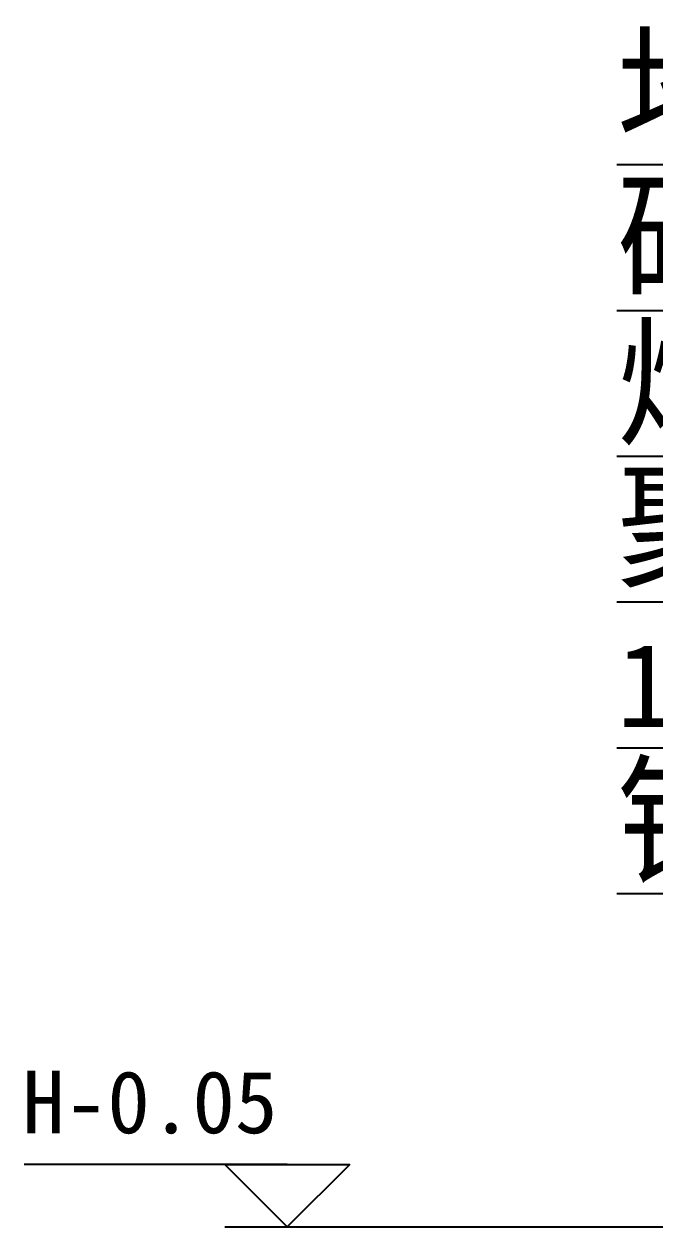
# Model space of a CAD drawing. Header units: metres. Extents: x -1619 to 1651, y 251 to 2895.
# Drawn here: x -1619 to -1013, y 1740 to 2895 of the extents above; entities that cross this region are included whole.
import ezdxf

# ---------------------------------------------------------------- set-up
doc = ezdxf.new("R2010")
doc.units = ezdxf.units.M
for name, color, linetype in [('PUB_DIM', 3, 'Continuous'), ('PUB_TEXT', 7, 'Continuous'), ('S_SURFACE', 6, 'Continuous')]:
    doc.layers.add(name, color=color, linetype=linetype)

msp = doc.modelspace()

# ---------------------------------------------------------------- linework, layer by layer
at = {"layer": 'PUB_DIM'}
for p, q in [((-1366.2, 1800), (-1618.77, 1800)), ((-1366.2, 1740), (-1426.2, 1800)), ((-1426.2, 1800), (-1306.2, 1800)), ((-1306.2, 1800), (-1366.2, 1740)), ((-1426.2, 1740), (-876.2, 1740))]:
    msp.add_line(p, q, dxfattribs=at)
at = {"layer": 'S_SURFACE'}
for p, q in [((-1049.82, 2760.3), (-49.82, 2760.3)), ((-1049.82, 2620.3), (-49.82, 2620.3)), ((-1049.82, 2480.3), (-49.82, 2480.3)), ((-1049.82, 2340.3), (-49.82, 2340.3)), ((-1049.82, 2200.3), (-49.82, 2200.3)), ((-1049.82, 2060.3), (-49.82, 2060.3))]:
    msp.add_line(p, q, dxfattribs=at)

# ---------------------------------------------------------------- texts
at = {"layer": 'PUB_DIM'}
msp.add_text('H-0.05', height=60, dxfattribs=at).set_placement((-1620.48, 1830))
at = {"layer": 'PUB_TEXT'}
for s, height, p in [('地面饰面详看说明', 100, (-1049.82, 2780.3)), ('碎石混凝土', 100, (-1049.82, 2640.3)), ('煤渣混凝土填实', 100, (-1049.82, 2500.3)), ('聚氨脂防水乳胶涂料', 100, (-1049.82, 2360.3)), ('1:2.5', 80, (-1049.82, 2220.3)), ('钢筋混凝土结构层', 100, (-1049.82, 2080.3))]:
    msp.add_text(s, height=height, dxfattribs=at).set_placement(p)

doc.saveas('drawing.dxf')
